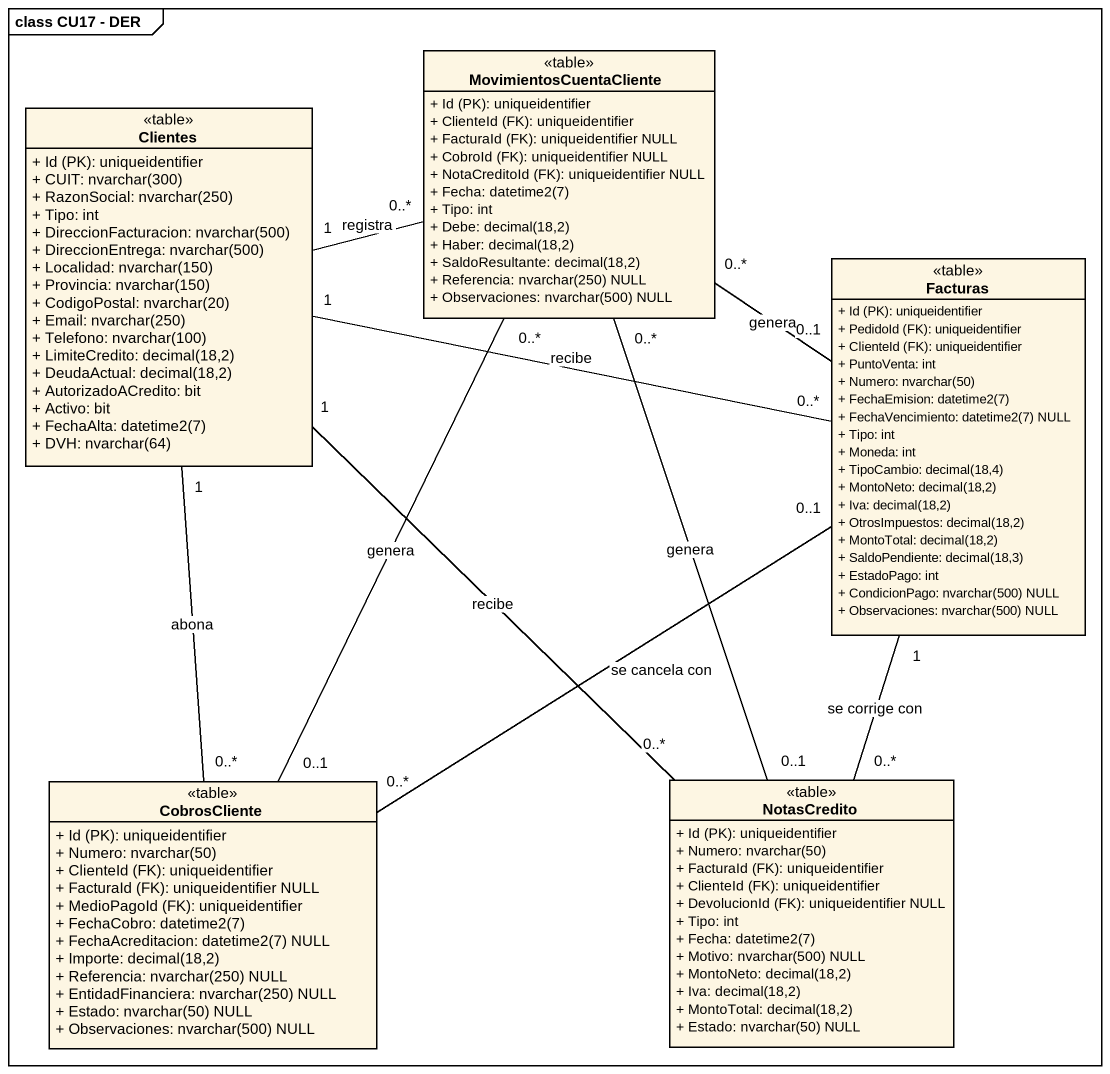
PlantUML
@startuml
mainframe class CU17 - DER
hide circle
hide empty members
skinparam classAttributeIconSize 0
class MovimientosCuentaCliente <<table>> {
  {field} + Id (PK): uniqueidentifier
  {field} + ClienteId (FK): uniqueidentifier
  {field} + FacturaId (FK): uniqueidentifier NULL
  {field} + CobroId (FK): uniqueidentifier NULL
  {field} + NotaCreditoId (FK): uniqueidentifier NULL
  {field} + Fecha: datetime2(7)
  + Tipo: int
  {field} + Debe: decimal(18,2)
  {field} + Haber: decimal(18,2)
  {field} + SaldoResultante: decimal(18,2)
  {field} + Referencia: nvarchar(250) NULL
  {field} + Observaciones: nvarchar(500) NULL
}
class Clientes <<table>> {
  {field} + Id (PK): uniqueidentifier
  {field} + CUIT: nvarchar(300)
  {field} + RazonSocial: nvarchar(250)
  + Tipo: int
  {field} + DireccionFacturacion: nvarchar(500)
  {field} + DireccionEntrega: nvarchar(500)
  {field} + Localidad: nvarchar(150)
  {field} + Provincia: nvarchar(150)
  {field} + CodigoPostal: nvarchar(20)
  {field} + Email: nvarchar(250)
  {field} + Telefono: nvarchar(100)
  {field} + LimiteCredito: decimal(18,2)
  {field} + DeudaActual: decimal(18,2)
  + AutorizadoACredito: bit
  + Activo: bit
  {field} + FechaAlta: datetime2(7)
  {field} + DVH: nvarchar(64)
}
class Facturas <<table>> {
  {field} + Id (PK): uniqueidentifier
  {field} + PedidoId (FK): uniqueidentifier
  {field} + ClienteId (FK): uniqueidentifier
  + PuntoVenta: int
  {field} + Numero: nvarchar(50)
  {field} + FechaEmision: datetime2(7)
  {field} + FechaVencimiento: datetime2(7) NULL
  + Tipo: int
  + Moneda: int
  {field} + TipoCambio: decimal(18,4)
  {field} + MontoNeto: decimal(18,2)
  {field} + Iva: decimal(18,2)
  {field} + OtrosImpuestos: decimal(18,2)
  {field} + MontoTotal: decimal(18,2)
  {field} + SaldoPendiente: decimal(18,3)
  + EstadoPago: int
  {field} + CondicionPago: nvarchar(500) NULL
  {field} + Observaciones: nvarchar(500) NULL
}
class CobrosCliente <<table>> {
  {field} + Id (PK): uniqueidentifier
  {field} + Numero: nvarchar(50)
  {field} + ClienteId (FK): uniqueidentifier
  {field} + FacturaId (FK): uniqueidentifier NULL
  {field} + MedioPagoId (FK): uniqueidentifier
  {field} + FechaCobro: datetime2(7)
  {field} + FechaAcreditacion: datetime2(7) NULL
  {field} + Importe: decimal(18,2)
  {field} + Referencia: nvarchar(250) NULL
  {field} + EntidadFinanciera: nvarchar(250) NULL
  {field} + Estado: nvarchar(50) NULL
  {field} + Observaciones: nvarchar(500) NULL
}
class NotasCredito <<table>> {
  {field} + Id (PK): uniqueidentifier
  {field} + Numero: nvarchar(50)
  {field} + FacturaId (FK): uniqueidentifier
  {field} + ClienteId (FK): uniqueidentifier
  {field} + DevolucionId (FK): uniqueidentifier NULL
  + Tipo: int
  {field} + Fecha: datetime2(7)
  {field} + Motivo: nvarchar(500) NULL
  {field} + MontoNeto: decimal(18,2)
  {field} + Iva: decimal(18,2)
  {field} + MontoTotal: decimal(18,2)
  {field} + Estado: nvarchar(50) NULL
}
MovimientosCuentaCliente "0..*" -left- "1" Clientes : registra
MovimientosCuentaCliente "0..*" -- "0..1" Facturas : genera
MovimientosCuentaCliente "0..*" -- "0..1" CobrosCliente : genera
MovimientosCuentaCliente "0..*" -- "0..1" NotasCredito : genera
Facturas "0..*" -left- "1" Clientes : recibe
CobrosCliente "0..*" -up- "1" Clientes : abona
CobrosCliente "0..*" -up- "0..1" Facturas : se cancela con
NotasCredito "0..*" -up- "1" Clientes : recibe
NotasCredito "0..*" -up- "1" Facturas : se corrige con
@enduml
